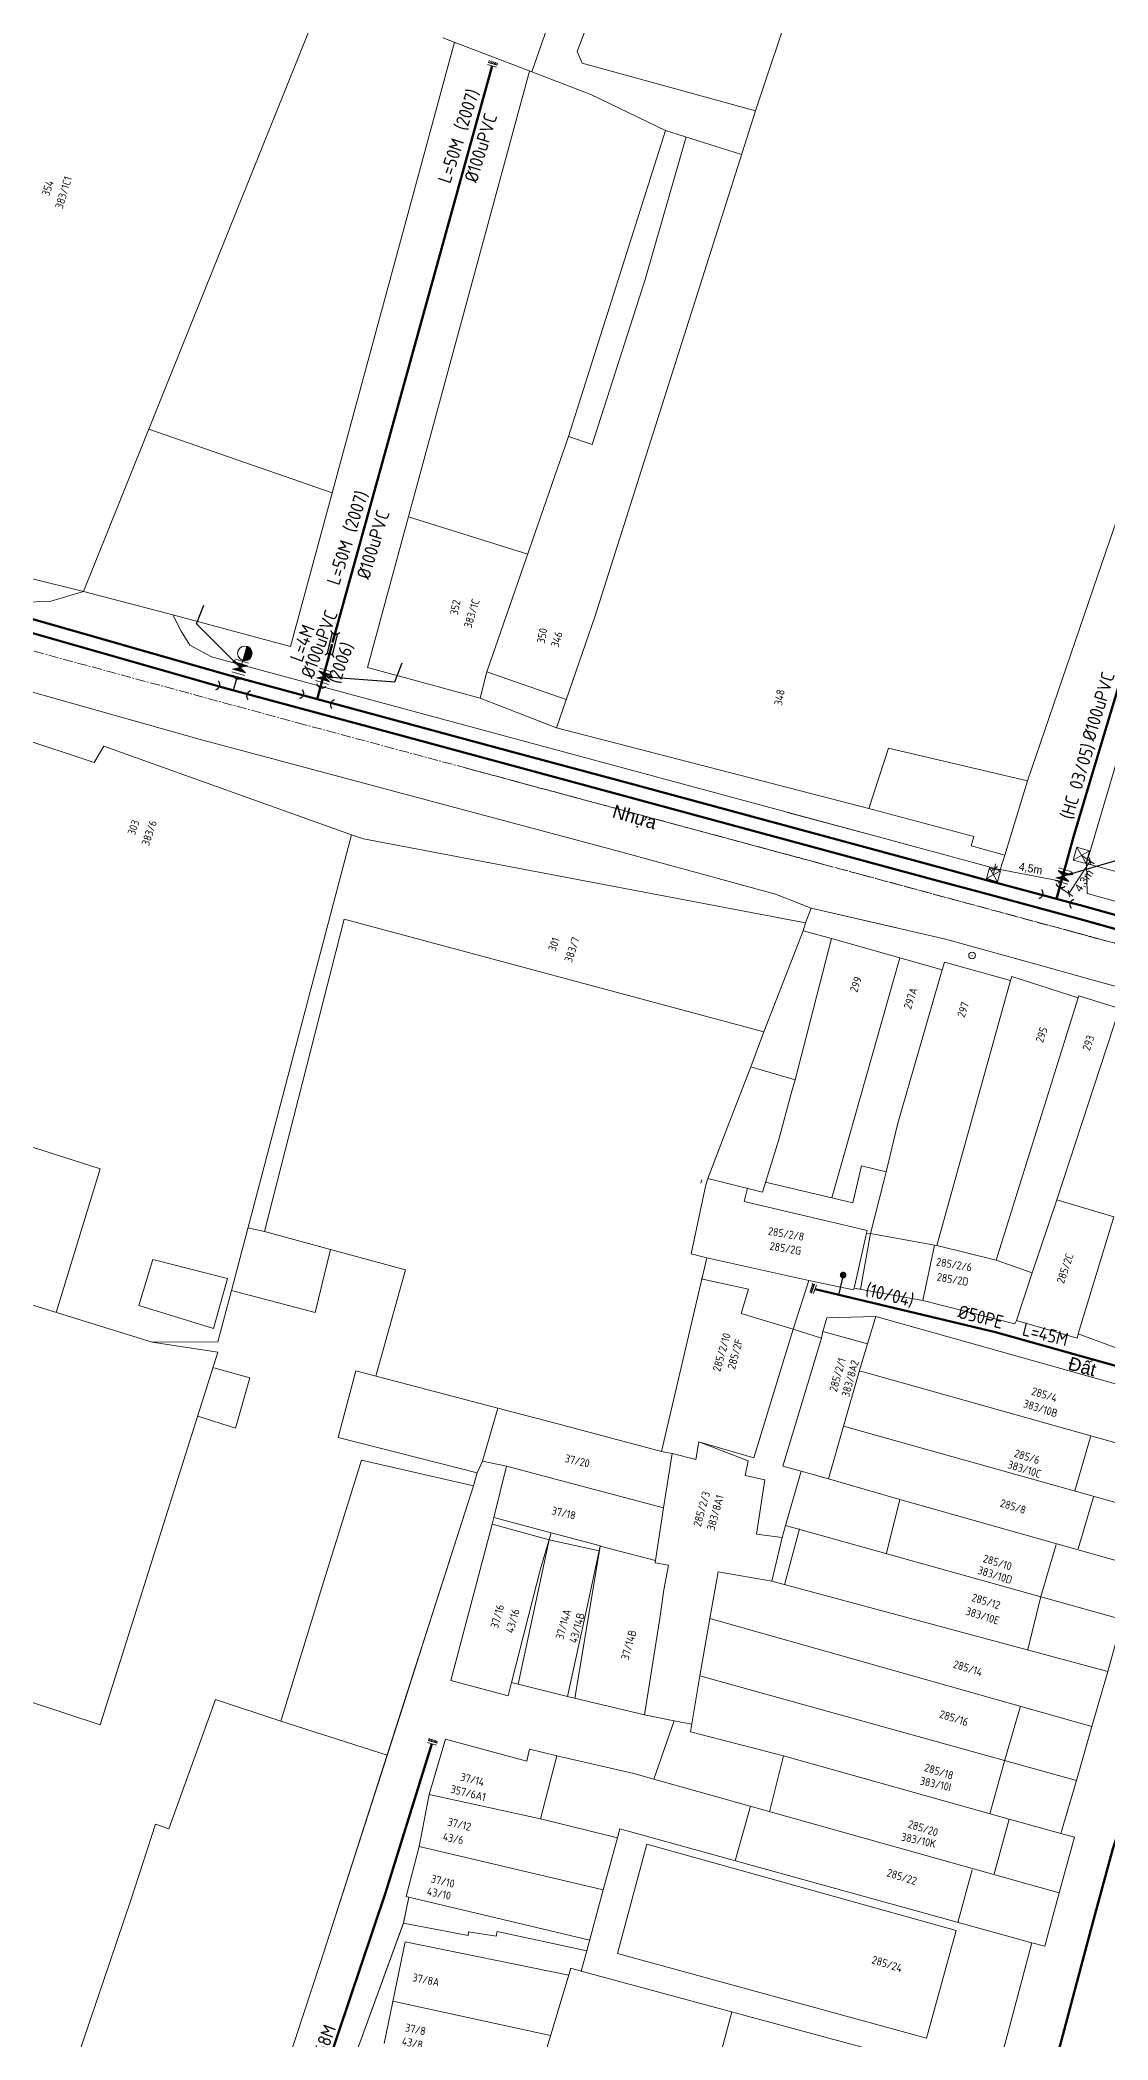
# Model space of a CAD drawing. Header units: inches. Extents: x 595615 to 1194060, y 1190840 to 2385448.
# Drawn here: x 596611.3 to 596691.3, y 1191753 to 1191902.9 of the extents above; entities that cross this region are included whole.
import ezdxf
from ezdxf.enums import TextEntityAlignment as Align

# ---------------------------------------------------------------- set-up
doc = ezdxf.new("R2010")
doc.units = ezdxf.units.IN
doc.header["$MEASUREMENT"] = 0
doc.linetypes.add('CENTER2', pattern=[1.125, 0.75, -0.125, 0.125, -0.125])
doc.layers.get('Defpoints').update_dxf_attribs({"color": 1})
for name, color, linetype, lineweight in [('Chitiet', 4, 'Continuous', 9), ('DN 100 uPVC', 4, 'Continuous', 50), ('DN 150 uPVC', 4, 'Continuous', 50), ('DN 25 PE', 40, 'Continuous', 30), ('DN 50 PE', 4, 'Continuous', 50), ('Hogacong', 45, 'Continuous', 5), ('KICH THUOT VAN', 3, 'Continuous', 5), ('NAM-CDAI', 220, 'Continuous', 25), ('Nen tim duong', 9, 'CENTER2', 0), ('Nen_HTHANH-TP', 9, 'Continuous', 0), ('Nen_SN-HTHANH-TP_new', 7, 'Continuous', 0), ('Nen_SN_HTHANH_old', 9, 'Continuous', 0), ('ONG CAP 3 (DADT)', 221, 'Continuous', 50), ('TEXT PIPE', 3, 'Continuous', 25), ('Text_GiaoThong', 142, 'Continuous', 0), ('TLK 15', 220, 'Continuous', 20), ('Trucuuhoa', 1, 'Continuous', 15), ('VAN', 7, 'Continuous', 20)]:
    doc.layers.add(name, color=color, linetype=linetype, lineweight=lineweight)
doc.layers.add('ki hieu van', color=170, linetype='Continuous')
doc.styles.add('Giao Thong', font='VAPTIMN_0.TTF', dxfattribs={"height": 1})
doc.styles.add('Kichthuoc', font='vn.shx', dxfattribs={"height": 0.6, "bigfont": 'bigfont.shx'})
doc.styles.add('Sonha_QTB', font='isocp.shx', dxfattribs={"height": 0.6, "bigfont": 'bigfont.shx'})
doc.styles.add('text', font='isocp2.shx')
doc.styles.add('VNI-HC', font='VHELVCN_0.TTF')
doc.dimstyles.new('d1', dxfattribs={"dimscale": 2, "dimtxt": 0.18, "dimasz": 0.18, "dimexe": 0.18, "dimexo": 0.02, "dimgap": 0.05, "dimtad": 2, "dimdec": 1, "dimrnd": 0.05, "dimzin": 0, "dimdsep": 46, "dimtxsty": 'Kichthuoc', "dimblk": 'OBLIQUE', "dimcen": 0.09, "dimclrd": 256, "dimclre": 256, "dimclrt": 256, "dimadec": 0, "dimazin": 0, "dimtfac": 1, "dimtdec": 1, "dimtofl": 0, "dimtmove": 0, "dimatfit": 3, "dimfxl": 1, "dimtolj": 1, "dimtzin": 0, "dimlwd": -1, "dimlwe": -1, "dimarcsym": 0})
doc.dimstyles.new('DUONG KICH THUOC', dxfattribs={"dimtxt": 1, "dimasz": 0.7, "dimexe": 0.5, "dimexo": 0.3, "dimgap": 0.2, "dimtad": 1, "dimzin": 0, "dimdsep": 46, "dimtxsty": 'VNI-HC', "dimblk": 'ARCHTICK', "dimcen": 0.09, "dimdle": 0.5, "dimclrd": 256, "dimclre": 256, "dimclrt": 256, "dimadec": 0, "dimazin": 0, "dimtfac": 1, "dimtofl": 0, "dimtmove": 0, "dimatfit": 3, "dimfxl": 1, "dimtolj": 1, "dimtzin": 0, "dimlwd": -1, "dimlwe": -1, "dimarcsym": 0})

# ---------------------------------------------------------------- blocks, each defined once
blk = doc.blocks.new('VAN')
at = {"layer": 'VAN'}
h = blk.add_hatch(color=256, dxfattribs=at)
h.paths.add_polyline_path([(0.21, -0.5), (0.49, 0), (0.21, 0.5)])
h.paths.add_polyline_path([(0.77, 0.5), (0.49, 0), (0.77, -0.5)])
at = {"layer": 'VAN', "ltscale": 100}
for p, q in [((0, 0.5), (0, -0.5)), ((0.77, -0.5), (0.21, 0.5)), ((0.21, -0.5), (0.77, 0.5)), ((0.21, 0.5), (0.21, -0.5)), ((0.77, 0.5), (0.77, -0.5)), ((0.98, 0.5), (0.98, -0.5))]:
    blk.add_line(p, q, dxfattribs=at)
blk = doc.blocks.new('TE+VAN')
at = {"layer": 'Chitiet', "ltscale": 100, "const_width": 0.1}
for points in [[(-0.35, 1.28, 0.571257), (0.35, 1.28)], [(1.1, 0.35, 0.571257), (1.1, -0.35)], [(0.35, -1.28, 0.571257), (-0.35, -1.28)]]:
    blk.add_lwpolyline(points, format="xyb", dxfattribs=at)
for points in [[(0, -1.08), (0, 1.08)], [(0.9, 0), (0, 0)]]:
    blk.add_lwpolyline(points, dxfattribs=at)
at = {"layer": 'VAN'}
blk.add_blockref('VAN', (1.3, 0), dxfattribs=at)
blk = doc.blocks.new('BIT')
at = {"layer": 'Chitiet', "ltscale": 100}
for p, q in [((0.35, 0), (-0.35, 0)), ((-0.3, -0.16), (-0.35, -0.21)), ((0.35, -0.16), (-0.35, -0.16)), ((-0.18, -0.16), (-0.34, -0.33)), ((-0.06, -0.16), (-0.22, -0.33)), ((0.07, -0.16), (-0.09, -0.33)), ((0.19, -0.16), (0.03, -0.33)), ((0.32, -0.16), (0.15, -0.33)), ((0.35, -0.25), (0.28, -0.33))]:
    blk.add_line(p, q, dxfattribs=at)
blk = doc.blocks.new('Hoga')
at = {"layer": 'Hogacong'}
for p, q in [((-0.5, 0.5), (0.5, -0.5)), ((-0.5, -0.5), (0.5, 0.5))]:
    blk.add_line(p, q, dxfattribs=at)
blk.add_lwpolyline([(-0.5, -0.5), (0.5, -0.5), (0.5, 0.5), (-0.5, 0.5)], close=True, dxfattribs=at)
blk = doc.blocks.new('_Oblique')
at = {"color": 0, "linetype": 'ByBlock', "lineweight": -2}
blk.add_line((-0.5, -0.5), (0.5, 0.5), dxfattribs=at)
blk = doc.blocks.new('*D43')
at = {"layer": 'Defpoints', "color": 0}
for p in [(596682.75, 1191840.34), (596682.84, 1191840.81), (596687.71, 1191839.39)]:
    blk.add_point(p, dxfattribs=at)
at = {"layer": 'KICH THUOT VAN'}
for p, q in [((596682.76, 1191840.38), (596682.91, 1191841.16)), ((596687.8, 1191839.86), (596682.84, 1191840.81)), ((596687.72, 1191839.43), (596687.87, 1191840.21))]:
    blk.add_line(p, q, dxfattribs=at)
at = {"layer": 'KICH THUOT VAN', "xscale": 0.36, "yscale": 0.36, "zscale": 0.36}
for p, rotation in [((596682.84, 1191840.81), 169.1603523586948), ((596687.8, 1191839.86), 349.1603523586949)]:
    blk.add_blockref('_Oblique', p, dxfattribs=dict(at, rotation=rotation))
at = {"layer": 'KICH THUOT VAN', "insert": (596685.53, 1191840.76), "char_height": 0.6, "attachment_point": 5, "rotation": 349.1604, "style": 'Kichthuoc'}
blk.add_mtext('\\A1;4,5m', dxfattribs=at)
blk = doc.blocks.new('*D44')
at = {"layer": 'Defpoints', "color": 0}
for p in [(596689.34, 1191841.79), (596690, 1191841.35), (596687.73, 1191839.37)]:
    blk.add_point(p, dxfattribs=at)
at = {"layer": 'KICH THUOT VAN'}
for p, q in [((596688.39, 1191838.93), (596690, 1191841.35)), ((596689.37, 1191841.77), (596690.3, 1191841.15)), ((596687.76, 1191839.35), (596688.69, 1191838.73))]:
    blk.add_line(p, q, dxfattribs=at)
at = {"layer": 'KICH THUOT VAN', "xscale": 0.36, "yscale": 0.36, "zscale": 0.36}
for p, rotation in [((596690, 1191841.35), 56.33209015990784), ((596688.39, 1191838.93), 236.3320901599078)]:
    blk.add_blockref('_Oblique', p, dxfattribs=dict(at, rotation=rotation))
at = {"layer": 'KICH THUOT VAN', "insert": (596689.57, 1191839.87), "char_height": 0.6, "attachment_point": 5, "rotation": 56.3321, "style": 'Kichthuoc'}
blk.add_mtext('\\A1;4,3m', dxfattribs=at)
blk = doc.blocks.new('_ArchTick')
at = {"color": 0, "linetype": 'ByBlock', "const_width": 0.15}
blk.add_lwpolyline([(-0.5, -0.5), (0.5, 0.5)], dxfattribs=at)
blk = doc.blocks.new('Trucuuhoa100')
at = {"layer": 'Trucuuhoa', "linetype": 'Continuous'}
blk.add_hatch(color=256, dxfattribs=at).paths.add_polyline_path([(0.55, 0, 0.414373), (0, 0.55, 0.414055), (-0.55, 0)])
blk.add_line((-0.55, 0), (0.55, 0), dxfattribs=at)
at = {"layer": 'Trucuuhoa', "linetype": 'Continuous', "flags": 128}
blk.add_lwpolyline([(0.55, -0.02), (0.89, -0.02)], dxfattribs=at)
at = {"layer": 'Trucuuhoa', "linetype": 'Continuous'}
blk.add_circle((0, 0), 0.551, dxfattribs=at)
blk = doc.blocks.new('ONG NOI')
at = {"layer": 'Chitiet', "ltscale": 100, "const_width": 0.1}
for points in [[(-0.95, -0.35, 0.571257), (-0.95, 0.35)], [(0.97, 0.35, 0.571257), (0.97, -0.35)]]:
    blk.add_lwpolyline(points, format="xyb", dxfattribs=at)
for points in [[(0.83, 0.2), (-0.8, 0.2)], [(0.83, -0.2), (-0.8, -0.2)]]:
    blk.add_lwpolyline(points, dxfattribs=at)
blk = doc.blocks.new('TLK 15')
at = {"layer": 'TLK 15', "linetype": 'Continuous', "const_width": 0.25}
blk.add_lwpolyline([(-0.125, 0, 1), (0.125, 0, 1)], format="xyb", close=True, dxfattribs=at)

msp = doc.modelspace()

# ---------------------------------------------------------------- linework, layer by layer
at = {"layer": 'DN 100 uPVC'}
msp.add_lwpolyline([(596709.524, 1191907.381), (596706.851, 1191899.552), (596705.038, 1191894.242), (596703.266, 1191889.053, 0.0001768), (596703.265, 1191889.052), (596701.62, 1191884.222), (596700.076, 1191879.606), (596698.242, 1191874.124), (596695.669, 1191866.207), (596693.49, 1191858.988), (596691.518, 1191852.456), (596689.942, 1191847.205), (596688.748, 1191843.186), (596687.472, 1191838.526)], format="xyb", dxfattribs=at)
for points in [[(596645.166, 1191900.986), (596633.212, 1191857.752)], [(596633.193, 1191857.638), (596632.052, 1191853.507)], [(596712.445, 1191830.504), (596708.156, 1191817.694), (596705.5, 1191809.93), (596703.623, 1191804.135), (596701.605, 1191797.595), (596699.19, 1191790.457), (596698.088, 1191786.642), (596691.692, 1191767.314), (596690.036, 1191761.226), (596686.71, 1191748.645), (596684.739, 1191741.466), (596681.101, 1191730.608), (596676.057, 1191717.342), (596671.826, 1191705.773), (596671.494, 1191704.929)], [(596618.834, 1191714.569), (596622.118, 1191722.88), (596625.697, 1191732.629), (596631.816, 1191748.034), (596637.186, 1191763.996), (596640.662, 1191775.172)]]:
    msp.add_lwpolyline(points, dxfattribs=at)
at = {"layer": 'DN 150 uPVC'}
msp.add_lwpolyline([(596903.521, 1191730.041), (596844.021, 1191765.271), (596799.913, 1191792.343), (596791.126, 1191798.21), (596784.279, 1191802.389), (596778.026, 1191806.416), (596771.573, 1191810.787), (596738.554, 1191824.053), (596733.103, 1191825.617, -0.0000903), (596733.103, 1191825.617), (596725.817, 1191827.711), (596715.313, 1191830.729), (596707.55, 1191832.933), (596701.011, 1191834.761), (596696.414, 1191836.047), (596689.517, 1191837.976), (596681.95, 1191840.011), (596679.128, 1191840.778), (596664.355, 1191844.783), (596654.858, 1191847.35), (596646.463, 1191849.616), (596636.776, 1191852.232), (596625.25, 1191855.344), (596609.687, 1191859.802)], format="xyb", dxfattribs=at)
at = {"layer": 'DN 25 PE'}
msp.add_line((596671.484, 1191810.323), (596671.133, 1191808.848), dxfattribs=at)
at = {"layer": 'DN 50 PE'}
msp.add_lwpolyline([(596702.527, 1191800.547), (596682.897, 1191806.046), (596669.374, 1191809.266)], dxfattribs=at)
at = {"layer": 'Nen tim duong'}
for p, q in [((596592.393, 1191862.111), (596630.591, 1191851.732)), ((596630.591, 1191851.732), (596643.364, 1191848.303)), ((596670.02, 1191841.114), (596643.104, 1191848.362)), ((596643.364, 1191848.303), (596670.02, 1191841.114)), ((596682.442, 1191837.754), (596666.329, 1191842.111)), ((596670.02, 1191841.114), (596672.81, 1191840.356)), ((596670.02, 1191841.114), (596672.81, 1191840.356)), ((596672.81, 1191840.356), (596697.476, 1191833.696)), ((596672.81, 1191840.356), (596676.701, 1191839.309)), ((596688.954, 1191835.979), (596682.442, 1191837.754)), ((596699.276, 1191833.208), (596688.954, 1191835.979))]:
    msp.add_line(p, q, dxfattribs=at)
at = {"layer": 'Nen_HTHANH-TP', "linetype": 'Continuous'}
for p, q in [((596651.541, 1191902.059), (596656.201, 1191914.303)), ((596651.584, 1191910.469), (596648.152, 1191900.526)), ((596669.134, 1191910.263), (596664.904, 1191897.62)), ((596632.567, 1191906.404), (596614.553, 1191861.569)), ((596642.353, 1191902.755), (596630.048, 1191857.444)), ((596644.02, 1191902.113), (596641.48, 1191903.091)), ((596644.02, 1191902.113), (596648.152, 1191900.526)), ((596651.541, 1191902.059), (596651.921, 1191901.179)), ((596647.971, 1191900.596), (596635.839, 1191855.873)), ((596648.152, 1191900.526), (596652.573, 1191898.83)), ((596651.921, 1191901.179), (596664.904, 1191897.62)), ((596652.573, 1191898.83), (596658.175, 1191896.145)), ((596664.904, 1191897.62), (596652.905, 1191859.75)), ((596658.175, 1191896.145), (596650.894, 1191873.199)), ((596658.175, 1191896.145), (596663.867, 1191894.339)), ((596656.654, 1191884.963), (596659.706, 1191895.656)), ((596656.654, 1191884.963), (596652.664, 1191872.6)), ((596619.443, 1191873.74), (596633.174, 1191868.966)), ((596650.894, 1191873.199), (596644.788, 1191855.544)), ((596652.664, 1191872.6), (596650.894, 1191873.199)), ((596691.231, 1191864.691), (596692.418, 1191868.162)), ((596638.905, 1191867.174), (596647.841, 1191864.371)), ((596688.876, 1191857.829), (596691.231, 1191864.691)), ((596610.532, 1191862.586), (596614.553, 1191861.569)), ((596612.034, 1191860.837), (596614.553, 1191861.569)), ((596612.034, 1191860.837), (596614.553, 1191861.569)), ((596614.553, 1191861.569), (596621.235, 1191859.835)), ((596609.954, 1191860.766), (596612.034, 1191860.837)), ((596609.954, 1191860.766), (596612.034, 1191860.837)), ((596621.876, 1191858.595), (596621.235, 1191859.835)), ((596621.235, 1191859.835), (596621.876, 1191858.595)), ((596621.235, 1191859.835), (596630.048, 1191857.444)), ((596622.516, 1191857.556), (596621.876, 1191858.595)), ((596621.876, 1191858.595), (596622.516, 1191857.556)), ((596652.905, 1191859.75), (596649.991, 1191851.348)), ((596624.147, 1191856.677), (596622.516, 1191857.556)), ((596622.516, 1191857.556), (596624.147, 1191856.677)), ((596685.305, 1191847.386), (596688.876, 1191857.829)), ((596661.925, 1191846.478), (596624.147, 1191856.677)), ((596624.147, 1191856.677), (596661.925, 1191846.478)), ((596635.839, 1191855.873), (596644.28, 1191853.583)), ((596644.788, 1191855.544), (596644.28, 1191853.583)), ((596644.788, 1191855.544), (596650.73, 1191853.489)), ((596623.222, 1191850.506), (596609.739, 1191854.305)), ((596609.739, 1191854.305), (596623.222, 1191850.506)), ((596644.28, 1191853.583), (596649.991, 1191851.348)), ((596649.991, 1191851.348), (596664.504, 1191847.6)), ((596615.334, 1191848.76), (596609.612, 1191850.645)), ((596616.073, 1191849.971), (596615.334, 1191848.76)), ((596634.628, 1191843.336), (596616.073, 1191849.971)), ((596654.729, 1191842.082), (596623.222, 1191850.506)), ((596623.222, 1191850.506), (596654.729, 1191842.082)), ((596674.883, 1191849.838), (596673.416, 1191845.317)), ((596674.883, 1191849.838), (596685.305, 1191847.386)), ((596689.72, 1191841.19), (596691.993, 1191848.842)), ((596674.398, 1191843.098), (596661.925, 1191846.478)), ((596661.925, 1191846.478), (596674.398, 1191843.098)), ((596673.416, 1191845.317), (596664.504, 1191847.6)), ((596683.599, 1191841.815), (596685.305, 1191847.386)), ((596674.398, 1191843.098), (596667.317, 1191845.012)), ((596681.288, 1191843.213), (596673.416, 1191845.317)), ((596625.635, 1191809.168), (596634.628, 1191843.336)), ((596634.628, 1191843.336), (596635.538, 1191843.026)), ((596635.538, 1191843.026), (596668.673, 1191836.723)), ((596666.412, 1191838.891), (596654.729, 1191842.082)), ((596654.729, 1191842.082), (596666.412, 1191838.891)), ((596683.25, 1191840.695), (596674.398, 1191843.098)), ((596683.25, 1191840.695), (596674.398, 1191843.098)), ((596674.398, 1191843.098), (596676.879, 1191842.43)), ((596681.089, 1191842.513), (596681.288, 1191843.213)), ((596683.599, 1191841.815), (596681.089, 1191842.513)), ((596683.599, 1191841.815), (596683.25, 1191840.695)), ((596683.599, 1191841.815), (596683.25, 1191840.695)), ((596689.72, 1191841.19), (596689.781, 1191838.94)), ((596689.781, 1191838.94), (596689.72, 1191841.19)), ((596689.72, 1191841.19), (596698.952, 1191838.647)), ((596669.092, 1191837.843), (596666.412, 1191838.891)), ((596666.412, 1191838.891), (596669.092, 1191837.843)), ((596666.412, 1191838.891), (596669.092, 1191837.843)), ((596689.781, 1191838.94), (596711.746, 1191832.798)), ((596711.746, 1191832.798), (596689.781, 1191838.94)), ((596668.673, 1191836.723), (596669.092, 1191837.843)), ((596669.092, 1191837.843), (596679.154, 1191835.501)), ((596669.092, 1191837.843), (596679.154, 1191835.501)), ((596669.092, 1191837.843), (596675.504, 1191836.349)), ((596628.122, 1191813.58), (596634.083, 1191837.015)), ((596634.083, 1191837.015), (596665.55, 1191828.55)), ((596668.484, 1191836.133), (596665.55, 1191828.55)), ((596668.484, 1191836.133), (596665.55, 1191828.55)), ((596666.543, 1191837.131), (596668.673, 1191836.723)), ((596668.673, 1191836.723), (596668.484, 1191836.133)), ((596668.673, 1191836.723), (596668.484, 1191836.133)), ((596668.484, 1191836.133), (596670.614, 1191835.555)), ((596670.614, 1191835.555), (596667.883, 1191824.972)), ((596670.614, 1191835.555), (596678.896, 1191833.211)), ((596679.154, 1191835.501), (596686.036, 1191833.617)), ((596679.154, 1191835.501), (596686.036, 1191833.617)), ((596678.896, 1191833.211), (596675.585, 1191821.719)), ((596679.086, 1191833.781), (596678.896, 1191833.211)), ((596679.086, 1191833.781), (596684.037, 1191832.415)), ((596686.036, 1191833.617), (596690.037, 1191832.49)), ((596686.036, 1191833.617), (596690.037, 1191832.49)), ((596678.503, 1191812.541), (596684.037, 1191832.415)), ((596684.117, 1191832.705), (596684.037, 1191832.415)), ((596684.117, 1191832.705), (596689.098, 1191831.119)), ((596690.037, 1191832.49), (596708.214, 1191827.471)), ((596690.037, 1191832.49), (596708.214, 1191827.471)), ((596689.098, 1191831.119), (596682.964, 1191811.435)), ((596692.208, 1191830.322), (596687.5, 1191815.958)), ((596689.148, 1191831.25), (596689.098, 1191831.119)), ((596689.148, 1191831.25), (596692.208, 1191830.322)), ((596665.55, 1191828.55), (596664.562, 1191825.94)), ((596665.55, 1191828.55), (596664.562, 1191825.94)), ((596664.562, 1191825.94), (596662.846, 1191821.488)), ((596664.562, 1191825.94), (596662.846, 1191821.488)), ((596664.562, 1191825.94), (596667.883, 1191824.972)), ((596666.656, 1191820.481), (596667.594, 1191823.942)), ((596667.883, 1191824.972), (596667.594, 1191823.942)), ((596600.364, 1191823.218), (596615.798, 1191818.29)), ((596662.846, 1191821.488), (596661.349, 1191817.567)), ((596662.846, 1191821.488), (596661.349, 1191817.567)), ((596675.585, 1191821.719), (596674.698, 1191818.068)), ((596666.656, 1191820.481), (596665.43, 1191816.55)), ((596615.798, 1191818.29), (596612.487, 1191807.528)), ((596672.858, 1191818.516), (596672.2, 1191815.736)), ((596674.698, 1191818.068), (596672.858, 1191818.516)), ((596674.698, 1191818.068), (596674.509, 1191817.258)), ((596661.199, 1191817.097), (596660.083, 1191811.926)), ((596661.199, 1191817.097), (596660.083, 1191811.926)), ((596660.899, 1191817.467), (596660.809, 1191817.207)), ((596661.349, 1191817.567), (596661.199, 1191817.097)), ((596661.349, 1191817.567), (596661.199, 1191817.097)), ((596665.43, 1191816.55), (596661.349, 1191817.567)), ((596664.06, 1191815.839), (596664.309, 1191816.829)), ((596665.659, 1191817.281), (596672.2, 1191815.736)), ((596674.509, 1191817.258), (596673.542, 1191813.447)), ((596664.06, 1191815.839), (596671.802, 1191814.016)), ((596687.5, 1191815.958), (596685.644, 1191810.487)), ((596691.761, 1191814.692), (596687.5, 1191815.958)), ((596628.122, 1191813.58), (596626.852, 1191813.859)), ((596633.053, 1191812.234), (596628.122, 1191813.58)), ((596671.802, 1191814.016), (596673.282, 1191813.677)), ((596672.305, 1191809.346), (596673.232, 1191813.467)), ((596673.542, 1191813.447), (596672.785, 1191809.266)), ((596673.282, 1191813.677), (596673.232, 1191813.467)), ((596673.232, 1191813.467), (596673.542, 1191813.447)), ((596673.542, 1191813.447), (596678.323, 1191812.561)), ((596689.108, 1191805.919), (596691.761, 1191814.692)), ((596631.907, 1191807.523), (596633.053, 1191812.234)), ((596633.053, 1191812.234), (596638.674, 1191810.729)), ((596660.083, 1191811.926), (596661.264, 1191811.607)), ((596660.083, 1191811.926), (596661.264, 1191811.607)), ((596678.323, 1191812.561), (596677.446, 1191808.42)), ((596678.503, 1191812.541), (596678.323, 1191812.561)), ((596678.503, 1191812.541), (596682.964, 1191811.435)), ((596619.754, 1191811.494), (596618.696, 1191808.043)), ((596619.754, 1191811.494), (596625.345, 1191810.058)), ((596638.674, 1191810.729), (596636.451, 1191802.737)), ((596661.264, 1191811.607), (596657.875, 1191797.104)), ((596661.264, 1191811.607), (596657.875, 1191797.104)), ((596661.264, 1191811.607), (596668.915, 1191809.913)), ((596685.644, 1191810.487), (596682.964, 1191811.435)), ((596684.487, 1191806.926), (596685.644, 1191810.487)), ((596625.345, 1191810.058), (596624.288, 1191806.317)), ((596625.635, 1191809.168), (596624.609, 1191805.307)), ((596625.635, 1191809.168), (596631.907, 1191807.523)), ((596660.845, 1191810.037), (596664.385, 1191809.26)), ((596664.385, 1191809.26), (596663.827, 1191807.439)), ((596668.915, 1191809.913), (596667.728, 1191806.272)), ((596668.915, 1191809.913), (596672.265, 1191809.206)), ((596672.265, 1191809.206), (596672.305, 1191809.346)), ((596677.446, 1191808.42), (596672.305, 1191809.346)), ((596610.106, 1191808.256), (596619.699, 1191805.303)), ((596624.288, 1191806.317), (596618.696, 1191808.043)), ((596663.827, 1191807.439), (596667.728, 1191806.272)), ((596677.446, 1191808.42), (596684.358, 1191806.666)), ((596667.728, 1191806.272), (596664.796, 1191796.61)), ((596667.728, 1191806.272), (596669.868, 1191805.594)), ((596669.868, 1191805.594), (596669.948, 1191806.104)), ((596669.948, 1191806.104), (596670.267, 1191807.114)), ((596669.948, 1191806.104), (596673.299, 1191805.167)), ((596670.267, 1191807.114), (596673.937, 1191807.217)), ((596673.937, 1191807.217), (596673.299, 1191805.167)), ((596673.937, 1191807.217), (596693.231, 1191801.793)), ((596684.358, 1191806.666), (596684.487, 1191806.926)), ((596684.487, 1191806.926), (596689.018, 1191805.589)), ((596689.108, 1191805.919), (596689.018, 1191805.589)), ((596689.108, 1191805.919), (596693.499, 1191804.293)), ((596624.619, 1191804.537), (596615.802, 1191776.61)), ((596619.699, 1191805.303), (596624.609, 1191805.307)), ((596619.699, 1191805.303), (596624.619, 1191804.537)), ((596666.956, 1191795.992), (596669.868, 1191805.594)), ((596673.299, 1191805.167), (596672.69, 1191803.106)), ((596624.31, 1191803.377), (596627.011, 1191802.619)), ((596634.95, 1191803.136), (596633.644, 1191798.155)), ((596634.95, 1191803.136), (596645.593, 1191800.354)), ((596672.69, 1191803.106), (596671.504, 1191799.005)), ((596672.99, 1191803.076), (596672.69, 1191803.106)), ((596697.736, 1191796.116), (596672.99, 1191803.076)), ((596627.011, 1191802.619), (596625.944, 1191798.848)), ((596644.456, 1191796.373), (596645.593, 1191800.354)), ((596644.456, 1191796.373), (596645.593, 1191800.354)), ((596650.104, 1191799.168), (596645.593, 1191800.354)), ((596650.104, 1191799.168), (596645.593, 1191800.354)), ((596625.944, 1191798.848), (596623.103, 1191799.736)), ((596657.875, 1191797.104), (596650.104, 1191799.168)), ((596657.875, 1191797.104), (596650.104, 1191799.168)), ((596671.504, 1191799.005), (596670.377, 1191795.044)), ((596671.504, 1191799.005), (596696.499, 1191791.975)), ((596633.644, 1191798.155), (596644.047, 1191795.503)), ((596657.875, 1191797.104), (596658.665, 1191796.935)), ((596658.665, 1191796.935), (596658.009, 1191792.864)), ((596660.446, 1191796.506), (596658.665, 1191796.935)), ((596660.655, 1191797.817), (596660.446, 1191796.506)), ((596664.356, 1191796.409), (596660.655, 1191797.817)), ((596664.796, 1191796.61), (596660.655, 1191797.817)), ((596690.044, 1191798.28), (596688.838, 1191794.139)), ((596635.386, 1191796.446), (596632.304, 1191786.574)), ((596635.386, 1191796.446), (596643.787, 1191794.523)), ((596644.047, 1191795.503), (596643.787, 1191794.523)), ((596644.047, 1191795.503), (596643.787, 1191794.523)), ((596644.456, 1191796.373), (596644.047, 1191795.503)), ((596644.456, 1191796.373), (596644.047, 1191795.503)), ((596646.246, 1191795.995), (596644.456, 1191796.373)), ((596646.246, 1191795.995), (596644.456, 1191796.373)), ((596645.299, 1191792.144), (596646.246, 1191795.995)), ((596645.299, 1191792.144), (596646.246, 1191795.995)), ((596658.009, 1191792.864), (596646.246, 1191795.995)), ((596664.356, 1191796.409), (596664.147, 1191795.299)), ((596668.346, 1191795.613), (596666.956, 1191795.992)), ((596668.346, 1191795.613), (596667.17, 1191791.542)), ((596670.377, 1191795.044), (596668.346, 1191795.613)), ((596632.316, 1191758.784), (596643.787, 1191794.523)), ((596643.787, 1191794.523), (596637.304, 1191774.328)), ((596664.147, 1191795.299), (596665.617, 1191794.971)), ((596665.617, 1191794.971), (596664.98, 1191790.91)), ((596675.738, 1191793.489), (596670.377, 1191795.044)), ((596658.009, 1191792.864), (596657.412, 1191788.914)), ((596675.738, 1191793.489), (596674.721, 1191789.468)), ((596693.532, 1191788.483), (596675.738, 1191793.489)), ((596690.238, 1191793.7), (596689.101, 1191789.789)), ((596645.18, 1191791.654), (596642.089, 1191779.932)), ((596645.18, 1191791.654), (596642.089, 1191779.932)), ((596645.299, 1191792.144), (596645.18, 1191791.654)), ((596645.299, 1191792.144), (596645.18, 1191791.654)), ((596645.18, 1191791.644), (596649.451, 1191790.477)), ((596649.6, 1191790.988), (596645.299, 1191792.144)), ((596648.792, 1191788.297), (596649.6, 1191790.988)), ((596653.291, 1191790.031), (596649.6, 1191790.988)), ((596664.98, 1191790.91), (596666.9, 1191790.642)), ((596666.9, 1191790.642), (596667.17, 1191791.542)), ((596668.22, 1191791.293), (596667.093, 1191787.112)), ((596667.17, 1191791.542), (596692.405, 1191784.502)), ((596649.451, 1191790.477), (596647.129, 1191779.646)), ((596649.451, 1191790.477), (596653.201, 1191789.64)), ((596653.281, 1191789.991), (596651.38, 1191778.579)), ((596653.281, 1191789.991), (596652.713, 1191787.46)), ((596653.291, 1191790.031), (596653.281, 1191789.991)), ((596653.281, 1191789.991), (596657.412, 1191788.914)), ((596666.133, 1191787.371), (596666.9, 1191790.642)), ((596687.441, 1191790.118), (596686.304, 1191786.217)), ((596648.792, 1191788.297), (596646.629, 1191779.775)), ((596657.402, 1191788.744), (596657.412, 1191788.914)), ((596658.392, 1191788.585), (596657.402, 1191788.744)), ((596658.054, 1191786.724), (596658.392, 1191788.585)), ((596662.123, 1191788.078), (596661.485, 1191784.567)), ((596666.133, 1191787.371), (596662.123, 1191788.078)), ((596632.304, 1191786.574), (596629.332, 1191776.891)), ((596652.713, 1191787.46), (596652.285, 1191785.45)), ((596657.745, 1191784.584), (596658.054, 1191786.724)), ((596691.319, 1191780.611), (596666.133, 1191787.371)), ((596652.285, 1191785.45), (596650.82, 1191778.719)), ((596686.304, 1191786.217), (596685.337, 1191782.256)), ((596656.601, 1191777.353), (596657.745, 1191784.584)), ((596660.739, 1191780.277), (596661.485, 1191784.567)), ((596661.485, 1191784.567), (596690.112, 1191776.49)), ((596692.405, 1191784.502), (596691.319, 1191780.611)), ((596638.271, 1191777.338), (596639.897, 1191782.42)), ((596642.627, 1191781.992), (596642.089, 1191779.932)), ((596615.802, 1191776.61), (596601.538, 1191781.309)), ((596690.112, 1191776.49), (596691.319, 1191780.611)), ((596642.089, 1191779.932), (596644.49, 1191779.283)), ((596642.089, 1191779.932), (596646.38, 1191778.785)), ((596642.089, 1191779.932), (596646.38, 1191778.785)), ((596646.38, 1191778.785), (596646.629, 1191779.775)), ((596646.629, 1191779.775), (596646.38, 1191778.785)), ((596646.629, 1191779.775), (596650.82, 1191778.719)), ((596650.82, 1191778.719), (596646.629, 1191779.775)), ((596660.739, 1191780.277), (596660.032, 1191776.086)), ((596688.985, 1191772.419), (596660.739, 1191780.277)), ((596624.45, 1191778.507), (596620.948, 1191768.814)), ((596629.332, 1191776.891), (596624.45, 1191778.507)), ((596632.316, 1191758.784), (596638.271, 1191777.338)), ((596650.82, 1191778.719), (596656.601, 1191777.353)), ((596650.82, 1191778.719), (596656.601, 1191777.353)), ((596656.601, 1191777.353), (596658.822, 1191776.895)), ((596658.822, 1191776.895), (596656.601, 1191777.353)), ((596683.614, 1191773.985), (596684.781, 1191778.006)), ((596629.332, 1191776.891), (596637.304, 1191774.328)), ((596658.822, 1191776.895), (596657.295, 1191772.524)), ((596657.295, 1191772.524), (596658.822, 1191776.895)), ((596658.822, 1191776.895), (596660.132, 1191776.656)), ((596667.014, 1191774.272), (596660.032, 1191776.086)), ((596690.112, 1191776.49), (596688.985, 1191772.419)), ((596640.456, 1191771.39), (596641.683, 1191775.521)), ((596640.456, 1191771.39), (596641.683, 1191775.521)), ((596641.683, 1191775.521), (596640.885, 1191772.831)), ((596641.683, 1191775.521), (596643.263, 1191775.092)), ((596641.683, 1191775.521), (596647.764, 1191773.886)), ((596647.764, 1191773.886), (596641.683, 1191775.521)), ((596647.764, 1191773.886), (596647.973, 1191774.776)), ((596647.973, 1191774.776), (596647.764, 1191773.886)), ((596647.973, 1191774.776), (596650.014, 1191774.268)), ((596650.014, 1191774.268), (596647.973, 1191774.776)), ((596650.014, 1191774.268), (596648.797, 1191769.547)), ((596650.014, 1191774.268), (596655.785, 1191772.963)), ((596655.785, 1191772.963), (596650.014, 1191774.268)), ((596655.785, 1191772.963), (596657.295, 1191772.524)), ((596657.295, 1191772.524), (596655.785, 1191772.963)), ((596667.014, 1191774.272), (596665.957, 1191770.081)), ((596667.014, 1191774.272), (596683.917, 1191769.535)), ((596683.614, 1191773.985), (596682.477, 1191769.934)), ((596639.699, 1191767.49), (596640.456, 1191771.39)), ((596639.699, 1191767.49), (596640.456, 1191771.39)), ((596640.456, 1191771.39), (596648.797, 1191769.547)), ((596687.672, 1191764.008), (596657.295, 1191772.524)), ((596687.672, 1191764.008), (596657.295, 1191772.524)), ((596687.808, 1191768.448), (596688.985, 1191772.419)), ((596664.537, 1191770.5), (596663.4, 1191766.409)), ((596619.948, 1191769.154), (596618.082, 1191763.452)), ((596620.948, 1191768.814), (596619.948, 1191769.154)), ((596654.559, 1191768.122), (596648.797, 1191769.547)), ((596654.748, 1191768.812), (596654.559, 1191768.122)), ((596685.625, 1191760.247), (596654.748, 1191768.812)), ((596683.917, 1191769.535), (596682.791, 1191765.424)), ((596683.917, 1191769.535), (596687.808, 1191768.448)), ((596687.808, 1191768.448), (596688.819, 1191768.179)), ((596639.699, 1191767.49), (596638.732, 1191763.739)), ((596639.699, 1191767.49), (596638.732, 1191763.739)), ((596653.492, 1191764.231), (596639.699, 1191767.49)), ((596654.559, 1191768.122), (596653.492, 1191764.231)), ((596656.759, 1191767.653), (596654.576, 1191759.452)), ((596679.954, 1191761.192), (596656.759, 1191767.653)), ((596688.819, 1191768.179), (596687.672, 1191764.008)), ((596680.074, 1191761.782), (596681.161, 1191765.723)), ((596653.492, 1191764.231), (596652.275, 1191759.66)), ((596687.672, 1191764.008), (596686.605, 1191759.997)), ((596618.082, 1191763.452), (596606.52, 1191729.233)), ((596638.524, 1191761.749), (596638.922, 1191763.679)), ((596638.524, 1191761.739), (596638.922, 1191763.679)), ((596638.922, 1191763.679), (596638.732, 1191763.739)), ((596638.922, 1191763.679), (596638.732, 1191763.739)), ((596638.922, 1191763.679), (596652.485, 1191760.46)), ((596633.804, 1191748.785), (596638.524, 1191761.749)), ((596633.804, 1191748.785), (596638.524, 1191761.739)), ((596638.524, 1191761.739), (596638.524, 1191761.749)), ((596638.524, 1191761.739), (596643.385, 1191760.813)), ((596643.385, 1191760.813), (596643.404, 1191761.073)), ((596645.465, 1191760.764), (596643.404, 1191761.073)), ((596645.544, 1191761.114), (596645.465, 1191760.764)), ((596652.275, 1191759.66), (596645.544, 1191761.114)), ((596677.741, 1191753.1), (596679.954, 1191761.192)), ((596638.645, 1191760.329), (596637.091, 1191752.717)), ((596650.917, 1191757.829), (596638.645, 1191760.329)), ((596652.275, 1191759.66), (596651.847, 1191758.129)), ((596654.576, 1191759.452), (596677.741, 1191753.1)), ((596682.833, 1191749.764), (596685.625, 1191760.247)), ((596686.605, 1191759.997), (596685.625, 1191760.247)), ((596632.316, 1191758.784), (596631.039, 1191754.903)), ((596632.316, 1191758.784), (596631.039, 1191754.903)), ((596651.066, 1191758.349), (596648.992, 1191751.447)), ((596651.847, 1191758.129), (596651.066, 1191758.349)), ((596651.847, 1191758.129), (596682.833, 1191749.764)), ((596631.039, 1191754.903), (596628.855, 1191748.271)), ((596631.039, 1191754.903), (596628.855, 1191748.271)), ((596661.554, 1191749.137), (596663.149, 1191755.079))]:
    msp.add_line(p, q, dxfattribs=at)
for points in [[(596670.626, 1191816.108), (596675.72, 1191834.11)], [(596637.74, 1191755.894), (596649.552, 1191753.309)]]:
    msp.add_lwpolyline(points, dxfattribs=at)
msp.add_circle((596681.145, 1191834.281), 0.25, dxfattribs=at)
msp.add_point((596681.145, 1191834.283), dxfattribs=at)
at = {"layer": 'ONG CAP 3 (DADT)'}
msp.add_lwpolyline([(596609.421, 1191858.838), (596624.982, 1191854.38), (596636.515, 1191851.266), (596646.202, 1191848.651), (596654.597, 1191846.384), (596664.094, 1191843.818), (596678.866, 1191839.812), (596681.69, 1191839.046), (596689.252, 1191837.011), (596696.145, 1191835.084)], dxfattribs=at)

# ---------------------------------------------------------------- block references
at = {"layer": 'Chitiet'}
for name, p, rotation in [('BIT', (596645.166, 1191900.986), 162.0050412154782), ('ONG NOI', (596633.193, 1191857.638), 76.33118321954568), ('TE+VAN', (596625.768, 1191854.168), 73.21572762092724), ('TE+VAN', (596632.052, 1191853.507), 72.74128387130746), ('TE+VAN', (596687.471, 1191838.522), 73.13584591572925), ('BIT', (596669.374, 1191809.266), 252.8739851646679), ('BIT', (596640.662, 1191775.172), 162.6439902684559)]:
    msp.add_blockref(name, p, dxfattribs=dict(at, rotation=rotation))
at = {"layer": 'Hogacong', "rotation": 344.6261665757249}
msp.add_blockref('Hoga', (596689.338, 1191841.789), dxfattribs=at)
at = {"layer": 'Hogacong', "xscale": 0.8502978036585008, "yscale": 0.8502978037577122, "zscale": 0.8502978037051859, "rotation": 344.6261665880336}
msp.add_blockref('Hoga', (596682.753, 1191840.342), dxfattribs=at)
at = {"layer": 'TLK 15'}
msp.add_blockref('TLK 15', (596671.484, 1191810.323), dxfattribs=at)
at = {"layer": 'Trucuuhoa', "rotation": 255.0744708983501}
msp.add_blockref('Trucuuhoa100', (596626.641, 1191856.931), dxfattribs=at)

# ---------------------------------------------------------------- texts
at = {"layer": 'NAM-CDAI', "style": 'text'}
for s, rotation, p in [('(2007)', 71.57744, (596643.255, 1191896.056)), ('L=50M', 71.57744, (596642.026, 1191892.102)), ('(2007)', 71.57744, (596634.926, 1191865.933)), ('L=50M', 71.57744, (596633.697, 1191861.978)), ('L=4M', 69.48826, (596630.914, 1191856.211)), ('(2006)', 69.48826, (596633.733, 1191854.575)), ('(HC 03/05)', 73.41028, (596688.69, 1191844.411)), ('(10/04)', 345.89985, (596673.079, 1191808.797)), ('L=45M', 345.89985, (596684.842, 1191805.824)), ('L=68M', 69.34577, (596632.284, 1191750.636))]:
    msp.add_text(s, height=1, rotation=rotation, dxfattribs=at).set_placement(p)
at = {"layer": 'Nen_SN-HTHANH-TP_new', "style": 'Sonha_QTB'}
for s, rotation, p in [('354', 71.37272, (596611.863, 1191891.822)), ('352', 79.44965, (596642.411, 1191860.381)), ('350', 79.44965, (596648.919, 1191858.26)), ('348', 79.44965, (596666.71, 1191853.636)), ('303', 71.37272, (596618.288, 1191843.884)), ('301', 71.37272, (596649.804, 1191835.122)), ('299', 71.37272, (596672.431, 1191832.118)), ('297A', 71.37272, (596676.54, 1191831.081)), ('297', 71.37272, (596680.473, 1191830.227)), ('295', 71.37272, (596686.357, 1191828.342)), ('293', 71.37272, (596689.858, 1191827.734)), ('285/2/8', 350.3678, (596667.209, 1191813.412)), ('285/2C', 71.37272, (596688.111, 1191810.828)), ('285/2/6', 350.3678, (596679.802, 1191811.113)), ('285/2/10', 74.1809, (596662.378, 1191804.541)), ('285/2/1', 74.1809, (596671.063, 1191802.848)), ('285/4', 342.58506, (596686.571, 1191801.362)), ('37/20', 346.73188, (596651.559, 1191796.391)), ('285/6', 342.58506, (596685.269, 1191796.708)), ('285/2/3', 74.55624, (596660.879, 1191792.789)), ('37/18', 346.73188, (596650.538, 1191792.48)), ('285/8', 342.58506, (596684.223, 1191792.971)), ('285/10', 342.58506, (596683.052, 1191788.784)), ('285/12', 342.58506, (596682.195, 1191785.862)), ('37/16', 74.55624, (596645.561, 1191784.738)), ('37/14A', 74.55624, (596650.512, 1191784.149)), ('37/14B', 74.55624, (596655.411, 1191782.6)), ('285/14', 342.58506, (596680.833, 1191780.853)), ('285/16', 342.58506, (596679.786, 1191777.112)), ('37/14', 346.02036, (596643.699, 1191772.502)), ('285/18', 342.58506, (596678.665, 1191773.105)), ('37/12', 346.02036, (596642.722, 1191769.146)), ('285/20', 342.58506, (596677.476, 1191768.855)), ('37/10', 346.02036, (596641.483, 1191764.877)), ('285/22', 342.58506, (596675.889, 1191765.209)), ('37/8A', 348.2887, (596640.216, 1191757.48)), ('285/24', 342.58506, (596674.778, 1191758.677)), ('37/8', 348.2887, (596639.427, 1191753.769))]:
    msp.add_text(s, height=0.6, rotation=rotation, dxfattribs=at).set_placement(p, align=Align.MIDDLE)
at = {"layer": 'Nen_SN_HTHANH_old', "style": 'Sonha_QTB'}
for s, rotation, p in [('383/1C1', 73.10372, (596613.046, 1191891.49)), ('383/1C', 73.10372, (596643.646, 1191859.933)), ('346', 73.10372, (596650.018, 1191857.99)), ('383/6', 71.37272, (596619.471, 1191843.47)), ('383/7', 71.37272, (596651.158, 1191834.723)), ('285/2G', 350.3678, (596667.167, 1191812.325)), ('285/2D', 350.3678, (596679.7, 1191810.005)), ('285/2F', 74.55624, (596663.385, 1191804.404)), ('383/8A2', 74.55624, (596672.012, 1191802.567)), ('383/10B', 342.58506, (596686.281, 1191800.326)), ('383/10C', 342.58506, (596685.076, 1191795.77)), ('383/8A1', 74.55624, (596661.898, 1191792.515)), ('383/10D', 342.58506, (596682.87, 1191787.837)), ('43/16', 74.55624, (596646.713, 1191784.398)), ('43/14B', 74.55624, (596651.531, 1191783.875)), ('383/10E', 342.58506, (596681.931, 1191784.778)), ('357/6A1', 346.02036, (596643.389, 1191771.488)), ('383/10I', 347.45257, (596678.414, 1191772.174)), ('43/6', 348.2887, (596642.262, 1191768.084)), ('383/10K', 347.45257, (596677.14, 1191767.949)), ('43/10', 348.2887, (596641.194, 1191763.955)), ('43/8', 348.2887, (596639.194, 1191752.748))]:
    msp.add_text(s, height=0.6, rotation=rotation, dxfattribs=at).set_placement(p, align=Align.MIDDLE)
at = {"layer": 'TEXT PIPE', "style": 'text'}
for s, rotation, p in [('%%c100uPVC', 72.93086, (596644.021, 1191892.162)), ('%%c100uPVC', 72.93086, (596635.952, 1191862.419)), ('%%c100uPVC', 69.15314, (596631.737, 1191854.982)), ('%%c100uPVC', 73.07516, (596690.315, 1191850.286)), ('%%c50PE', 345.56473, (596680.012, 1191807.132))]:
    msp.add_text(s, height=1, rotation=rotation, dxfattribs=at).set_placement(p)
at = {"layer": 'Text_GiaoThong', "linetype": 'Continuous', "style": 'Giao Thong'}
for s, rotation, p in [('Nhöïa', 343.85075, (596655.835, 1191844.592)), ('Ñaát', 344.84165, (596689.42, 1191803.516))]:
    msp.add_text(s, height=1, rotation=rotation, dxfattribs=at).set_placement(p, align=Align.MIDDLE)

# ---------------------------------------------------------------- dimensions: what is measured, and where the dimension line sits
at = {"layer": 'KICH THUOT VAN'}
for base, p1, p2, angle, text, picture, middle in [((596682.842, 1191840.806), (596687.71, 1191839.393), (596682.753, 1191840.342), 169.16035, '4,5m', '*D43', (596685.448, 1191840.307)), ((596690, 1191841.348), (596687.729, 1191839.373), (596689.338, 1191841.789), 56.33209, '4,3m', '*D44', (596689.187, 1191840.127))]:
    dim = msp.add_linear_dim(base=base, p1=p1, p2=p2, angle=angle, text=text, dimstyle='d1', override={"dimpost": 'm'}, dxfattribs=at)
    dim.commit()
    dim.dimension.update_dxf_attribs({"geometry": picture, "text_midpoint": middle, "dimtype": 161})

# ---------------------------------------------------------------- leaders
at = {"layer": 'ki hieu van'}
for points in [[(596626.287, 1191855.886), (596623.014, 1191859.141), (596623.557, 1191860.561)], [(596632.521, 1191855.208), (596637.884, 1191854.802), (596638.427, 1191856.222)], [(596688.026, 1191840.248), (596692.094, 1191841.445), (596692.358, 1191842.197)]]:
    msp.add_leader(points, dimstyle='DUONG KICH THUOC', override={"dimgap": 0.2, "dimtad": 0}, dxfattribs=at)

doc.saveas('drawing.dxf')
